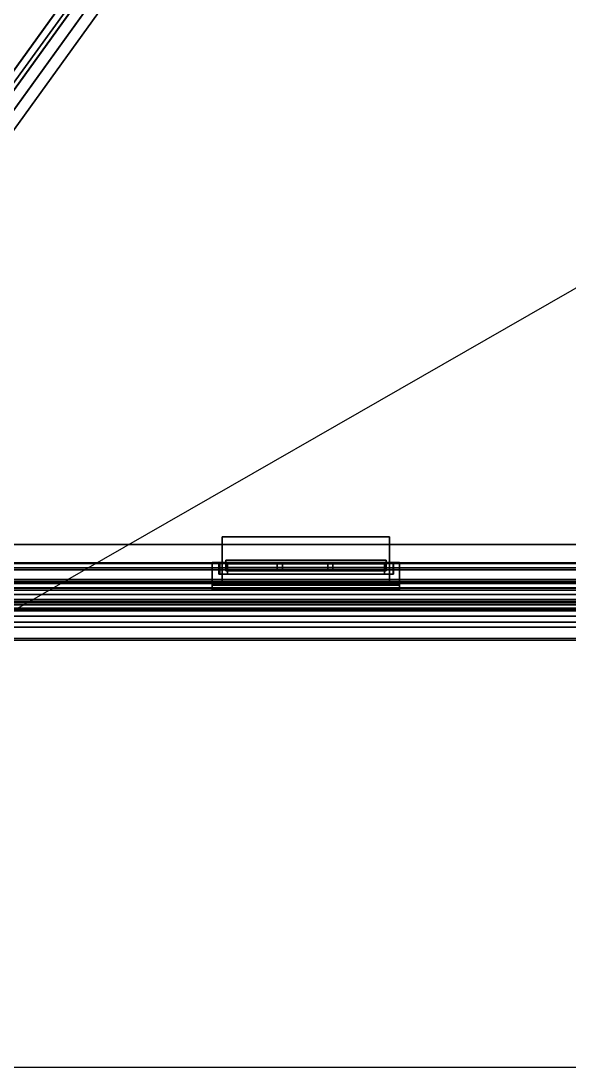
# Model space of a CAD drawing. Extents: x -152 to 154, y -106 to 95.
# Drawn here: x -105.4 to -74, y -80 to -20 of the extents above; entities that cross this region are included whole.
import ezdxf

# ---------------------------------------------------------------- set-up
doc = ezdxf.new("R2010")
doc.units = 0
for name, color, linetype in [('GLASS', 19, 'CONTINUOUS'), ('GROUND1', 253, 'CONTINUOUS'), ('ROOF1', 37, 'CONTINUOUS'), ('ROOF2', 59, 'CONTINUOUS'), ('WALL', 254, 'CONTINUOUS'), ('WALLBASE', 250, 'CONTINUOUS'), ('WALLCOV', 37, 'CONTINUOUS'), ('WALLVERT', 37, 'CONTINUOUS'), ('WINDOW', 9, 'CONTINUOUS')]:
    doc.layers.add(name, color=color, linetype=linetype)

msp = doc.modelspace()

# ---------------------------------------------------------------- linework, layer by layer
at = {"layer": 'GLASS'}
for points in [[(-84.5, -51.123505, 87), (-93.600006, -51.123505, 87), (-93.600006, -51.123505, 61), (-84.5, -51.123505, 61)], [(-84.5, -51.123505, 50), (-93.600006, -51.123505, 50), (-93.600006, -51.123505, 24), (-84.5, -51.123505, 24)], [(-84.5, -51.123505, 16.5), (-93.600006, -51.123505, 16.5), (-93.600006, -51.123505, 5.5), (-84.5, -51.123505, 5.5)]]:
    msp.add_3dface(points, dxfattribs=at)
at = {"layer": 'GROUND1', "invisible_edges": 8}
for points in [[(-151.5, 95, -0.075062), (-151.5, -80, -0.075062), (153.5, 95, -0.075062)], [(-151.5, -80, -0.075062), (-56.949997, -80, -0.075062), (153.5, 95, -0.075062)]]:
    msp.add_3dface(points, dxfattribs=at)
at = {"layer": 'ROOF1'}
for points in [[(-126.5, 70, 105.704536), (-126.5, 10, 105.704536), (-126.5, -52, 105.704536), (-81.527527, 10, 135.704529)], [(0.5, 10, 135.704529), (-81.527527, 10, 135.704529), (-126.5, -52, 105.704536), (0.5, -52, 105.704536)]]:
    msp.add_3dface(points, dxfattribs=at)
at = {"layer": 'ROOF2'}
for points in [[(132.100006, -55.5, 107.236023), (132.100006, 73.800003, 107.236023), (-130, 73.800003, 107.236023), (-130, -55.5, 107.236023)], [(-125.621452, -51.420319, 106.346451), (-81.350975, 10.035786, 135.778381), (-81.844093, 10.491188, 135.770432), (-126.12394, -50.977798, 106.33873)], [(-126.12394, -50.995041, 105.35112), (-126.12394, -50.977798, 106.33873), (-81.844093, 10.491188, 135.770432), (-81.844093, 10.473949, 134.782822)], [(-125.118965, -51.845573, 107.343979), (-80.857849, 9.59766, 136.776123), (-81.350967, 10.053066, 136.768188), (-125.621452, -51.403046, 107.336258)], [(-81.350967, 10.053066, 136.768188), (-81.350975, 10.035786, 135.778381), (-125.621452, -51.420319, 106.346451), (-125.621452, -51.403046, 107.336258)], [(-125.118965, -51.845573, 107.343979), (-125.118965, -51.862846, 106.354179), (-80.857849, 9.580379, 135.786331), (-80.857849, 9.59766, 136.776123)], [(-124.616478, -52.305367, 106.361908), (-80.364723, 9.124977, 135.794281), (-80.857849, 9.580379, 135.786331), (-125.118965, -51.862846, 106.354179)], [(-124.616478, -52.305367, 106.361908), (-124.616478, -52.322601, 105.37429), (-80.364723, 9.107738, 134.806671), (-80.364723, 9.124977, 135.794281)]]:
    msp.add_3dface(points, dxfattribs=at)
at = {"layer": 'WALL'}
for points in [[(-93.850006, -49.568542, 87.199997), (-93.850006, -52.168549, 87.199997), (-93.850006, -52.168549, 60.800003), (-93.850006, -49.568542, 60.800003)], [(-93.850006, -52.168549, 60.800003), (-84.25, -52.168549, 60.800003), (-84.25, -49.568542, 60.800003), (-93.850006, -49.568542, 60.800003)], [(-84.25, -52.168549, 87.199997), (-93.850006, -52.168549, 87.199997), (-93.850006, -49.568542, 87.199997), (-84.25, -49.568542, 87.199997)], [(-93.850006, -49.568542, 50.200001), (-93.850006, -52.168549, 50.200001), (-93.850006, -52.168549, 23.800003), (-93.850006, -49.568542, 23.800003)], [(-93.850006, -52.168549, 23.800003), (-84.25, -52.168549, 23.800003), (-84.25, -49.568542, 23.800003), (-93.850006, -49.568542, 23.800003)], [(-84.25, -52.168549, 50.200001), (-93.850006, -52.168549, 50.200001), (-93.850006, -49.568542, 50.200001), (-84.25, -49.568542, 50.200001)], [(-84.25, -52.168549, 60.800003), (-84.25, -52.168549, 87.199997), (-84.25, -49.568542, 87.199997), (-84.25, -49.568542, 60.800003)], [(-84.25, -52.168549, 23.800003), (-84.25, -52.168549, 50.200001), (-84.25, -49.568542, 50.200001), (-84.25, -49.568542, 23.800003)]]:
    msp.add_3dface(points, dxfattribs=at)
at = {"layer": 'WALL', "invisible_edges": 8}
for points in [[(-106.75, -52.168549, 60.800003), (-122.75, -52.168549, 55), (-100.25, -52.168549, 55)], [(-116.350006, -52.168549, 87.199997), (-100.25, -52.168549, 100), (-122.75, -52.168549, 100)], [(-106.75, -52.168549, 23.800003), (-122.75, -52.168549, 19.299999), (-100.25, -52.168549, 19.299999)], [(-116.350006, -52.168549, 50.200001), (-100.25, -52.168549, 55), (-122.75, -52.168549, 55)], [(-100.25, -52.168549, 100), (-116.350006, -52.168549, 87.199997), (-106.75, -52.168549, 87.199997)], [(-100.25, -52.168549, 55), (-116.350006, -52.168549, 50.200001), (-106.75, -52.168549, 50.200001)], [(-100.25, -52.168549, 100), (-106.75, -52.168549, 60.800003), (-100.25, -52.168549, 55)], [(-100.25, -52.168549, 100), (-106.75, -52.168549, 87.199997), (-106.75, -52.168549, 60.800003)], [(-100.25, -52.168549, 55), (-106.75, -52.168549, 23.800003), (-100.25, -52.168549, 19.299999)], [(-100.25, -52.168549, 55), (-106.75, -52.168549, 50.200001), (-106.75, -52.168549, 23.800003)], [(-84.25, -52.168549, 60.800003), (-100.25, -52.168549, 55), (-77.75, -52.168549, 55)], [(-93.850006, -52.168549, 60.800003), (-100.25, -52.168549, 55), (-84.25, -52.168549, 60.800003)], [(-100.25, -52.168549, 55), (-93.850006, -52.168549, 60.800003), (-100.25, -52.168549, 100)], [(-93.850006, -52.168549, 60.800003), (-93.850006, -52.168549, 87.199997), (-100.25, -52.168549, 100)], [(-93.850006, -52.168549, 87.199997), (-77.75, -52.168549, 100), (-100.25, -52.168549, 100)], [(-84.25, -52.168549, 23.800003), (-100.25, -52.168549, 19.299999), (-77.75, -52.168549, 19.299999)], [(-93.850006, -52.168549, 23.800003), (-100.25, -52.168549, 19.299999), (-84.25, -52.168549, 23.800003)], [(-100.25, -52.168549, 19.299999), (-93.850006, -52.168549, 23.800003), (-100.25, -52.168549, 55)], [(-93.850006, -52.168549, 23.800003), (-93.850006, -52.168549, 50.200001), (-100.25, -52.168549, 55)], [(-93.850006, -52.168549, 50.200001), (-77.75, -52.168549, 55), (-100.25, -52.168549, 55)], [(-77.75, -52.168549, 100), (-93.850006, -52.168549, 87.199997), (-84.25, -52.168549, 87.199997)], [(-77.75, -52.168549, 55), (-93.850006, -52.168549, 50.200001), (-84.25, -52.168549, 50.200001)], [(-77.75, -52.168549, 100), (-84.25, -52.168549, 60.800003), (-77.75, -52.168549, 55)], [(-77.75, -52.168549, 100), (-84.25, -52.168549, 87.199997), (-84.25, -52.168549, 60.800003)], [(-77.75, -52.168549, 55), (-84.25, -52.168549, 23.800003), (-77.75, -52.168549, 19.299999)], [(-77.75, -52.168549, 55), (-84.25, -52.168549, 50.200001), (-84.25, -52.168549, 23.800003)], [(-61.75, -52.168549, 60.800003), (-77.75, -52.168549, 55), (-55.25, -52.168549, 55)], [(-71.350006, -52.168549, 60.800003), (-77.75, -52.168549, 55), (-61.75, -52.168549, 60.800003)], [(-77.75, -52.168549, 55), (-71.350006, -52.168549, 60.800003), (-77.75, -52.168549, 100)], [(-71.350006, -52.168549, 60.800003), (-71.350006, -52.168549, 87.199997), (-77.75, -52.168549, 100)], [(-71.350006, -52.168549, 87.199997), (-55.25, -52.168549, 100), (-77.75, -52.168549, 100)], [(-61.75, -52.168549, 23.800003), (-77.75, -52.168549, 19.299999), (-55.25, -52.168549, 19.299999)], [(-71.350006, -52.168549, 23.800003), (-77.75, -52.168549, 19.299999), (-61.75, -52.168549, 23.800003)], [(-77.75, -52.168549, 19.299999), (-71.350006, -52.168549, 23.800003), (-77.75, -52.168549, 55)], [(-71.350006, -52.168549, 23.800003), (-71.350006, -52.168549, 50.200001), (-77.75, -52.168549, 55)], [(-71.350006, -52.168549, 50.200001), (-55.25, -52.168549, 55), (-77.75, -52.168549, 55)]]:
    msp.add_3dface(points, dxfattribs=at)
at = {"layer": 'WALLBASE'}
for points in [[(-93.850006, -49.568542, 16.700001), (-93.850006, -52.168549, 16.700001), (-93.850006, -52.168549, 5.300003), (-93.850006, -49.568542, 5.300003)], [(-93.850006, -52.168549, 5.300003), (-84.25, -52.168549, 5.300003), (-84.25, -49.568542, 5.300003), (-93.850006, -49.568542, 5.300003)], [(-84.25, -52.168549, 16.700001), (-93.850006, -52.168549, 16.700001), (-93.850006, -49.568542, 16.700001), (-84.25, -49.568542, 16.700001)], [(-84.25, -52.168549, 5.300003), (-84.25, -52.168549, 16.700001), (-84.25, -49.568542, 16.700001), (-84.25, -49.568542, 5.300003)]]:
    msp.add_3dface(points, dxfattribs=at)
at = {"layer": 'WALLBASE', "invisible_edges": 8}
for points in [[(-106.75, -52.168549, 5.300003), (-122.75, -52.168549, -0.5), (-100.25, -52.168549, -0.5)], [(-116.350006, -52.168549, 16.700001), (-100.25, -52.168549, 19.299999), (-122.75, -52.168549, 19.299999)], [(-100.25, -52.168549, 19.299999), (-116.350006, -52.168549, 16.700001), (-106.75, -52.168549, 16.700001)], [(-100.25, -52.168549, 19.299999), (-106.75, -52.168549, 5.300003), (-100.25, -52.168549, -0.5)], [(-100.25, -52.168549, 19.299999), (-106.75, -52.168549, 16.700001), (-106.75, -52.168549, 5.300003)], [(-84.25, -52.168549, 5.300003), (-100.25, -52.168549, -0.5), (-77.75, -52.168549, -0.5)], [(-93.850006, -52.168549, 5.300003), (-100.25, -52.168549, -0.5), (-84.25, -52.168549, 5.300003)], [(-100.25, -52.168549, -0.5), (-93.850006, -52.168549, 5.300003), (-100.25, -52.168549, 19.299999)], [(-93.850006, -52.168549, 5.300003), (-93.850006, -52.168549, 16.700001), (-100.25, -52.168549, 19.299999)], [(-93.850006, -52.168549, 16.700001), (-77.75, -52.168549, 19.299999), (-100.25, -52.168549, 19.299999)], [(-77.75, -52.168549, 19.299999), (-93.850006, -52.168549, 16.700001), (-84.25, -52.168549, 16.700001)], [(-77.75, -52.168549, 19.299999), (-84.25, -52.168549, 5.300003), (-77.75, -52.168549, -0.5)], [(-77.75, -52.168549, 19.299999), (-84.25, -52.168549, 16.700001), (-84.25, -52.168549, 5.300003)], [(-61.75, -52.168549, 5.300003), (-77.75, -52.168549, -0.5), (-55.25, -52.168549, -0.5)], [(-71.350006, -52.168549, 5.300003), (-77.75, -52.168549, -0.5), (-61.75, -52.168549, 5.300003)], [(-77.75, -52.168549, -0.5), (-71.350006, -52.168549, 5.300003), (-77.75, -52.168549, 19.299999)], [(-71.350006, -52.168549, 5.300003), (-71.350006, -52.168549, 16.700001), (-77.75, -52.168549, 19.299999)], [(-71.350006, -52.168549, 16.700001), (-55.25, -52.168549, 19.299999), (-77.75, -52.168549, 19.299999)]]:
    msp.add_3dface(points, dxfattribs=at)
at = {"layer": 'WALLCOV'}
for points in [[(128.44664, -51.346649, 105.219116), (130.874268, -53.774277, 105.273132), (-128.474274, -53.774277, 105.273132), (-126.046646, -51.346649, 105.219116)], [(129.729019, -52.629028, 102.834152), (128.560883, -51.460892, 102.896202), (-126.160889, -51.460892, 102.896202), (-127.329025, -52.629028, 102.834152)], [(128.560883, -51.460892, 102.896202), (128.18959, -51.0896, 103.112289), (-125.789597, -51.0896, 103.112289), (-126.160889, -51.460892, 102.896202)], [(128.161041, -51.061035, 104.949005), (128.44664, -51.346649, 105.219116), (-126.046646, -51.346649, 105.219116), (-125.761047, -51.061035, 104.949005)], [(128.18959, -51.0896, 103.112289), (128.161041, -51.061035, 104.949005), (-125.761047, -51.061035, 104.949005), (-125.789597, -51.0896, 103.112289)], [(129.199997, -52.100006, 100.1269), (129.971191, -52.871185, 100.035751), (-127.571198, -52.871185, 100.035751), (-126.800003, -52.100006, 100.1269)], [(129.271591, -52.171585, 102.591988), (129.729019, -52.629028, 102.834152), (-127.329025, -52.629028, 102.834152), (-126.871597, -52.171585, 102.591988)], [(129.35231, -52.252319, 101.085152), (129.271591, -52.171585, 102.591988), (-126.871597, -52.171585, 102.591988), (-126.952316, -52.252319, 101.085152)], [(130.267166, -53.167175, 101.085152), (129.621384, -52.521393, 101.246597), (-127.22139, -52.521393, 101.246597), (-127.867172, -53.167175, 101.085152)], [(129.621384, -52.521393, 101.246597), (129.35231, -52.252319, 101.085152), (-126.952316, -52.252319, 101.085152), (-127.22139, -52.521393, 101.246597)], [(130.267166, -53.167175, 99.524506), (130.912964, -53.812958, 99.524506), (-128.51297, -53.812958, 99.524506), (-127.867172, -53.167175, 99.524506)], [(130.859146, -53.75914, 101.246597), (130.455521, -53.35553, 101.273506), (-128.055527, -53.35553, 101.273506), (-128.459152, -53.75914, 101.246597)], [(130.751511, -53.65152, 100.600815), (130.374802, -53.274811, 100.627716), (-127.974808, -53.274811, 100.627716), (-128.351517, -53.65152, 100.600815)], [(130.374802, -53.274811, 100.627716), (130.563156, -53.463165, 100.789169), (-128.163162, -53.463165, 100.789169), (-127.974808, -53.274811, 100.627716)], [(130.455521, -53.35553, 101.273506), (130.267166, -53.167175, 101.085152), (-127.867172, -53.167175, 101.085152), (-128.055527, -53.35553, 101.273506)], [(129.971191, -52.871185, 100.035751), (130.267166, -53.167175, 99.524506), (-127.867172, -53.167175, 99.524506), (-127.571198, -52.871185, 100.035751)], [(130.874268, -53.774277, 105.273132), (131.216995, -54.117004, 105.543243), (-128.817001, -54.117004, 105.543243), (-128.474274, -53.774277, 105.273132)], [(130.912964, -53.812958, 99.766678), (130.751511, -53.65152, 100.008842), (-128.351517, -53.65152, 100.008842), (-128.51297, -53.812958, 99.766678)], [(130.912964, -53.812958, 99.524506), (130.912964, -53.812958, 99.766678), (-128.51297, -53.812958, 99.766678), (-128.51297, -53.812958, 99.524506)], [(130.563156, -53.463165, 100.789169), (130.859146, -53.75914, 101.246597), (-128.459152, -53.75914, 101.246597), (-128.163162, -53.463165, 100.789169)], [(130.751511, -53.65152, 100.008842), (130.751511, -53.65152, 100.600815), (-128.351517, -53.65152, 100.600815), (-128.351517, -53.65152, 100.008842)], [(131.559723, -54.459732, 106.434586), (131.845322, -54.745331, 106.677689), (-129.445328, -54.745331, 106.677689), (-129.159729, -54.459732, 106.434586)], [(131.216995, -54.117004, 106.029434), (131.559723, -54.459732, 106.056442), (-129.159729, -54.459732, 106.056442), (-128.817001, -54.117004, 106.029434)], [(131.559723, -54.459732, 106.056442), (131.559723, -54.459732, 106.434586), (-129.159729, -54.459732, 106.434586), (-129.159729, -54.459732, 106.056442)], [(131.216995, -54.117004, 105.543243), (131.216995, -54.117004, 106.029434), (-128.817001, -54.117004, 106.029434), (-128.817001, -54.117004, 105.543243)], [(131.845322, -54.745331, 106.677689), (132.502213, -55.402222, 106.785728), (-130.102219, -55.402222, 106.785728), (-129.445328, -54.745331, 106.677689)], [(132.502213, -55.402222, 106.785728), (132.507172, -55.407181, 107.244904), (-130.107178, -55.407181, 107.244904), (-130.102219, -55.402222, 106.785728)]]:
    msp.add_3dface(points, dxfattribs=at)
at = {"layer": 'WALLVERT'}
for points in [[(-120.5, -50, 19), (-120.5, -50, 22), (124.5, -50, 22), (124.5, -50, 19)], [(-120.5, -50, 22), (-120.5, -52.5, 22), (124.5, -52.5, 22), (124.5, -50, 22)], [(124.5, -52.5, 19), (-120.5, -52.5, 19), (-120.5, -50, 19), (124.5, -50, 19)], [(124.5, -52.5, 22), (-120.5, -52.5, 22), (-120.5, -52.5, 19), (124.5, -52.5, 19)]]:
    msp.add_3dface(points, dxfattribs=at)
at = {"layer": 'WINDOW'}
for points in [[(-84.449997, -50.899994, 71.849998), (-93.649994, -50.899994, 71.849998), (-93.649994, -50.899994, 72.150002), (-84.449997, -50.899994, 72.150002)], [(-93.649994, -50.899994, 72.150002), (-93.649994, -51.323502, 72.150002), (-84.449997, -51.323502, 72.150002), (-84.449997, -50.899994, 72.150002)], [(-93.649994, -50.899994, 71.849998), (-93.649994, -51.323502, 71.849998), (-93.649994, -51.323502, 72.150002), (-93.649994, -50.899994, 72.150002)], [(-84.449997, -51.323502, 71.849998), (-93.649994, -51.323502, 71.849998), (-93.649994, -50.899994, 71.849998), (-84.449997, -50.899994, 71.849998)], [(-84.449997, -50.899994, 34.849998), (-93.649994, -50.899994, 34.849998), (-93.649994, -50.899994, 35.150002), (-84.449997, -50.899994, 35.150002)], [(-93.649994, -50.899994, 35.150002), (-93.649994, -51.323502, 35.150002), (-84.449997, -51.323502, 35.150002), (-84.449997, -50.899994, 35.150002)], [(-93.649994, -50.899994, 34.849998), (-93.649994, -51.323502, 34.849998), (-93.649994, -51.323502, 35.150002), (-93.649994, -50.899994, 35.150002)], [(-84.449997, -51.323502, 34.849998), (-93.649994, -51.323502, 34.849998), (-93.649994, -50.899994, 34.849998), (-84.449997, -50.899994, 34.849998)], [(-84.449997, -51.323502, 72.150002), (-84.449997, -51.323502, 71.849998), (-84.449997, -50.899994, 71.849998), (-84.449997, -50.899994, 72.150002)], [(-84.449997, -51.323502, 35.150002), (-84.449997, -51.323502, 34.849998), (-84.449997, -50.899994, 34.849998), (-84.449997, -50.899994, 35.150002)], [(-83.674255, -51.045197, 60.849998), (-94.425751, -51.045197, 60.849998), (-94.425751, -51.045197, 61.150002), (-83.674255, -51.045197, 61.150002)], [(-83.674255, -52.57782, 60.849998), (-94.425751, -52.57782, 60.849998), (-94.425751, -51.045197, 60.849998), (-83.674255, -51.045197, 60.849998)], [(-94.425751, -51.045197, 61.150002), (-94.425751, -52.336792, 61.150002), (-83.674255, -52.336792, 61.150002), (-83.674255, -51.045197, 61.150002)], [(-94.425751, -51.045197, 60.550003), (-94.425751, -51.045197, 60.849998), (-83.674255, -51.045197, 60.849998), (-83.674255, -51.045197, 60.550003)], [(-94.425751, -51.045197, 60.849998), (-94.425751, -52.57782, 60.849998), (-83.674255, -52.57782, 60.849998), (-83.674255, -51.045197, 60.849998)], [(-83.674255, -52.336792, 60.550003), (-94.425751, -52.336792, 60.550003), (-94.425751, -51.045197, 60.550003), (-83.674255, -51.045197, 60.550003)], [(-83.674255, -51.045197, 23.849998), (-94.425751, -51.045197, 23.849998), (-94.425751, -51.045197, 24.150002), (-83.674255, -51.045197, 24.150002)], [(-83.674255, -52.57782, 23.849998), (-94.425751, -52.57782, 23.849998), (-94.425751, -51.045197, 23.849998), (-83.674255, -51.045197, 23.849998)], [(-94.425751, -51.045197, 24.150002), (-94.425751, -52.336792, 24.150002), (-83.674255, -52.336792, 24.150002), (-83.674255, -51.045197, 24.150002)], [(-94.425751, -51.045197, 23.550003), (-94.425751, -51.045197, 23.849998), (-83.674255, -51.045197, 23.849998), (-83.674255, -51.045197, 23.550003)], [(-94.425751, -51.045197, 23.849998), (-94.425751, -52.57782, 23.849998), (-83.674255, -52.57782, 23.849998), (-83.674255, -51.045197, 23.849998)], [(-83.674255, -52.336792, 23.550003), (-94.425751, -52.336792, 23.550003), (-94.425751, -51.045197, 23.550003), (-83.674255, -51.045197, 23.550003)], [(-83.674255, -51.045197, 5.349998), (-94.425751, -51.045197, 5.349998), (-94.425751, -51.045197, 5.650002), (-83.674255, -51.045197, 5.650002)], [(-83.674255, -52.57782, 5.349998), (-94.425751, -52.57782, 5.349998), (-94.425751, -51.045197, 5.349998), (-83.674255, -51.045197, 5.349998)], [(-94.425751, -51.045197, 5.650002), (-94.425751, -52.336792, 5.650002), (-83.674255, -52.336792, 5.650002), (-83.674255, -51.045197, 5.650002)], [(-94.425751, -51.045197, 5.050003), (-94.425751, -51.045197, 5.349998), (-83.674255, -51.045197, 5.349998), (-83.674255, -51.045197, 5.050003)], [(-94.425751, -51.045197, 5.349998), (-94.425751, -52.57782, 5.349998), (-83.674255, -52.57782, 5.349998), (-83.674255, -51.045197, 5.349998)], [(-83.674255, -52.336792, 5.050003), (-94.425751, -52.336792, 5.050003), (-94.425751, -51.045197, 5.050003), (-83.674255, -51.045197, 5.050003)], [(-93.550003, -51.699997, 60.626999), (-94.050003, -51.699997, 60.626999), (-94.050003, -51.100006, 60.626999), (-93.550003, -51.100006, 60.626999)], [(-94.050003, -51.100006, 87.488998), (-94.050003, -51.699997, 87.488998), (-93.550003, -51.699997, 87.488998), (-93.550003, -51.100006, 87.488998)], [(-94.050003, -51.100006, 60.626999), (-94.050003, -51.100006, 87.488998), (-93.550003, -51.100006, 87.488998), (-93.550003, -51.100006, 60.626999)], [(-94.050003, -51.699997, 60.626999), (-94.050003, -51.699997, 87.488998), (-94.050003, -51.100006, 87.488998), (-94.050003, -51.100006, 60.626999)], [(-93.550003, -51.699997, 23.626999), (-94.050003, -51.699997, 23.626999), (-94.050003, -51.100006, 23.626999), (-93.550003, -51.100006, 23.626999)], [(-94.050003, -51.100006, 50.488998), (-94.050003, -51.699997, 50.488998), (-93.550003, -51.699997, 50.488998), (-93.550003, -51.100006, 50.488998)], [(-94.050003, -51.100006, 23.626999), (-94.050003, -51.100006, 50.488998), (-93.550003, -51.100006, 50.488998), (-93.550003, -51.100006, 23.626999)], [(-94.050003, -51.699997, 23.626999), (-94.050003, -51.699997, 50.488998), (-94.050003, -51.100006, 50.488998), (-94.050003, -51.100006, 23.626999)], [(-93.550003, -51.699997, 5.126999), (-94.050003, -51.699997, 5.126999), (-94.050003, -51.100006, 5.126999), (-93.550003, -51.100006, 5.126999)], [(-94.050003, -51.100006, 16.988998), (-94.050003, -51.699997, 16.988998), (-93.550003, -51.699997, 16.988998), (-93.550003, -51.100006, 16.988998)], [(-94.050003, -51.100006, 5.126999), (-94.050003, -51.100006, 16.988998), (-93.550003, -51.100006, 16.988998), (-93.550003, -51.100006, 5.126999)], [(-94.050003, -51.699997, 5.126999), (-94.050003, -51.699997, 16.988998), (-94.050003, -51.100006, 16.988998), (-94.050003, -51.100006, 5.126999)], [(-93.988998, -51.100006, 87.5), (-93.988998, -51.699997, 87.5), (-84.026993, -51.699997, 87.5), (-84.026993, -51.100006, 87.5)], [(-93.988998, -51.100006, 87), (-93.988998, -51.699997, 87), (-93.988998, -51.699997, 87.5), (-93.988998, -51.100006, 87.5)], [(-84.026993, -51.100006, 87), (-93.988998, -51.100006, 87), (-93.988998, -51.100006, 87.5), (-84.026993, -51.100006, 87.5)], [(-84.026993, -51.699997, 87), (-93.988998, -51.699997, 87), (-93.988998, -51.100006, 87), (-84.026993, -51.100006, 87)], [(-93.988998, -51.100006, 50.5), (-93.988998, -51.699997, 50.5), (-84.026993, -51.699997, 50.5), (-84.026993, -51.100006, 50.5)], [(-93.988998, -51.100006, 50), (-93.988998, -51.699997, 50), (-93.988998, -51.699997, 50.5), (-93.988998, -51.100006, 50.5)], [(-84.026993, -51.100006, 50), (-93.988998, -51.100006, 50), (-93.988998, -51.100006, 50.5), (-84.026993, -51.100006, 50.5)], [(-84.026993, -51.699997, 50), (-93.988998, -51.699997, 50), (-93.988998, -51.100006, 50), (-84.026993, -51.100006, 50)], [(-93.988998, -51.100006, 17), (-93.988998, -51.699997, 17), (-84.026993, -51.699997, 17), (-84.026993, -51.100006, 17)], [(-93.988998, -51.100006, 16.5), (-93.988998, -51.699997, 16.5), (-93.988998, -51.699997, 17), (-93.988998, -51.100006, 17)], [(-84.026993, -51.100006, 16.5), (-93.988998, -51.100006, 16.5), (-93.988998, -51.100006, 17), (-84.026993, -51.100006, 17)], [(-84.026993, -51.699997, 16.5), (-93.988998, -51.699997, 16.5), (-93.988998, -51.100006, 16.5), (-84.026993, -51.100006, 16.5)], [(-84.449997, -51.100006, 64.449997), (-93.649994, -51.100006, 64.449997), (-93.649994, -51.100006, 64.75), (-84.449997, -51.100006, 64.75)], [(-93.649994, -51.100006, 64.75), (-93.649994, -51.523499, 64.75), (-84.449997, -51.523499, 64.75), (-84.449997, -51.100006, 64.75)], [(-93.649994, -51.100006, 64.449997), (-93.649994, -51.523499, 64.449997), (-93.649994, -51.523499, 64.75), (-93.649994, -51.100006, 64.75)], [(-84.449997, -51.523499, 64.449997), (-93.649994, -51.523499, 64.449997), (-93.649994, -51.100006, 64.449997), (-84.449997, -51.100006, 64.449997)], [(-84.449997, -51.100006, 68.25), (-93.649994, -51.100006, 68.25), (-93.649994, -51.100006, 68.550003), (-84.449997, -51.100006, 68.550003)], [(-93.649994, -51.100006, 68.550003), (-93.649994, -51.523499, 68.550003), (-84.449997, -51.523499, 68.550003), (-84.449997, -51.100006, 68.550003)], [(-93.649994, -51.100006, 68.25), (-93.649994, -51.523499, 68.25), (-93.649994, -51.523499, 68.550003), (-93.649994, -51.100006, 68.550003)], [(-84.449997, -51.523499, 68.25), (-93.649994, -51.523499, 68.25), (-93.649994, -51.100006, 68.25), (-84.449997, -51.100006, 68.25)], [(-84.449997, -51.100006, 71.998505), (-93.649994, -51.100006, 71.998505), (-93.649994, -51.100006, 72.601501), (-84.449997, -51.100006, 72.601501)], [(-93.649994, -51.100006, 72.601501), (-93.649994, -51.523499, 72.601501), (-84.449997, -51.523499, 72.601501), (-84.449997, -51.100006, 72.601501)], [(-93.649994, -51.100006, 71.998505), (-93.649994, -51.523499, 71.998505), (-93.649994, -51.523499, 72.601501), (-93.649994, -51.100006, 72.601501)], [(-84.449997, -51.523499, 71.998505), (-93.649994, -51.523499, 71.998505), (-93.649994, -51.100006, 71.998505), (-84.449997, -51.100006, 71.998505)], [(-84.449997, -51.100006, 75.849998), (-93.649994, -51.100006, 75.849998), (-93.649994, -51.100006, 76.150002), (-84.449997, -51.100006, 76.150002)], [(-93.649994, -51.100006, 76.150002), (-93.649994, -51.523499, 76.150002), (-84.449997, -51.523499, 76.150002), (-84.449997, -51.100006, 76.150002)], [(-93.649994, -51.100006, 75.849998), (-93.649994, -51.523499, 75.849998), (-93.649994, -51.523499, 76.150002), (-93.649994, -51.100006, 76.150002)], [(-84.449997, -51.523499, 75.849998), (-93.649994, -51.523499, 75.849998), (-93.649994, -51.100006, 75.849998), (-84.449997, -51.100006, 75.849998)], [(-84.449997, -51.100006, 79.449997), (-93.649994, -51.100006, 79.449997), (-93.649994, -51.100006, 79.75), (-84.449997, -51.100006, 79.75)], [(-93.649994, -51.100006, 79.75), (-93.649994, -51.523499, 79.75), (-84.449997, -51.523499, 79.75), (-84.449997, -51.100006, 79.75)], [(-93.649994, -51.100006, 79.449997), (-93.649994, -51.523499, 79.449997), (-93.649994, -51.523499, 79.75), (-93.649994, -51.100006, 79.75)], [(-84.449997, -51.523499, 79.449997), (-93.649994, -51.523499, 79.449997), (-93.649994, -51.100006, 79.449997), (-84.449997, -51.100006, 79.449997)], [(-84.449997, -51.100006, 83.25), (-93.649994, -51.100006, 83.25), (-93.649994, -51.100006, 83.550003), (-84.449997, -51.100006, 83.550003)], [(-93.649994, -51.100006, 83.550003), (-93.649994, -51.523499, 83.550003), (-84.449997, -51.523499, 83.550003), (-84.449997, -51.100006, 83.550003)], [(-93.649994, -51.100006, 83.25), (-93.649994, -51.523499, 83.25), (-93.649994, -51.523499, 83.550003), (-93.649994, -51.100006, 83.550003)], [(-84.449997, -51.523499, 83.25), (-93.649994, -51.523499, 83.25), (-93.649994, -51.100006, 83.25), (-84.449997, -51.100006, 83.25)], [(-84.449997, -51.100006, 27.450001), (-93.649994, -51.100006, 27.450001), (-93.649994, -51.100006, 27.75), (-84.449997, -51.100006, 27.75)], [(-93.649994, -51.100006, 27.75), (-93.649994, -51.523499, 27.75), (-84.449997, -51.523499, 27.75), (-84.449997, -51.100006, 27.75)], [(-93.649994, -51.100006, 27.450001), (-93.649994, -51.523499, 27.450001), (-93.649994, -51.523499, 27.75), (-93.649994, -51.100006, 27.75)], [(-84.449997, -51.523499, 27.450001), (-93.649994, -51.523499, 27.450001), (-93.649994, -51.100006, 27.450001), (-84.449997, -51.100006, 27.450001)], [(-84.449997, -51.100006, 31.25), (-93.649994, -51.100006, 31.25), (-93.649994, -51.100006, 31.549999), (-84.449997, -51.100006, 31.549999)], [(-93.649994, -51.100006, 31.549999), (-93.649994, -51.523499, 31.549999), (-84.449997, -51.523499, 31.549999), (-84.449997, -51.100006, 31.549999)], [(-93.649994, -51.100006, 31.25), (-93.649994, -51.523499, 31.25), (-93.649994, -51.523499, 31.549999), (-93.649994, -51.100006, 31.549999)], [(-84.449997, -51.523499, 31.25), (-93.649994, -51.523499, 31.25), (-93.649994, -51.100006, 31.25), (-84.449997, -51.100006, 31.25)], [(-84.449997, -51.100006, 34.998501), (-93.649994, -51.100006, 34.998501), (-93.649994, -51.100006, 35.601501), (-84.449997, -51.100006, 35.601501)], [(-93.649994, -51.100006, 35.601501), (-93.649994, -51.523499, 35.601501), (-84.449997, -51.523499, 35.601501), (-84.449997, -51.100006, 35.601501)], [(-93.649994, -51.100006, 34.998501), (-93.649994, -51.523499, 34.998501), (-93.649994, -51.523499, 35.601501), (-93.649994, -51.100006, 35.601501)], [(-84.449997, -51.523499, 34.998501), (-93.649994, -51.523499, 34.998501), (-93.649994, -51.100006, 34.998501), (-84.449997, -51.100006, 34.998501)], [(-84.449997, -51.100006, 38.849998), (-93.649994, -51.100006, 38.849998), (-93.649994, -51.100006, 39.150002), (-84.449997, -51.100006, 39.150002)], [(-93.649994, -51.100006, 39.150002), (-93.649994, -51.523499, 39.150002), (-84.449997, -51.523499, 39.150002), (-84.449997, -51.100006, 39.150002)], [(-93.649994, -51.100006, 38.849998), (-93.649994, -51.523499, 38.849998), (-93.649994, -51.523499, 39.150002), (-93.649994, -51.100006, 39.150002)], [(-84.449997, -51.523499, 38.849998), (-93.649994, -51.523499, 38.849998), (-93.649994, -51.100006, 38.849998), (-84.449997, -51.100006, 38.849998)], [(-84.449997, -51.100006, 42.450001), (-93.649994, -51.100006, 42.450001), (-93.649994, -51.100006, 42.75), (-84.449997, -51.100006, 42.75)], [(-93.649994, -51.100006, 42.75), (-93.649994, -51.523499, 42.75), (-84.449997, -51.523499, 42.75), (-84.449997, -51.100006, 42.75)], [(-93.649994, -51.100006, 42.450001), (-93.649994, -51.523499, 42.450001), (-93.649994, -51.523499, 42.75), (-93.649994, -51.100006, 42.75)], [(-84.449997, -51.523499, 42.450001), (-93.649994, -51.523499, 42.450001), (-93.649994, -51.100006, 42.450001), (-84.449997, -51.100006, 42.450001)], [(-84.449997, -51.100006, 46.25), (-93.649994, -51.100006, 46.25), (-93.649994, -51.100006, 46.549999), (-84.449997, -51.100006, 46.549999)], [(-93.649994, -51.100006, 46.549999), (-93.649994, -51.523499, 46.549999), (-84.449997, -51.523499, 46.549999), (-84.449997, -51.100006, 46.549999)], [(-93.649994, -51.100006, 46.25), (-93.649994, -51.523499, 46.25), (-93.649994, -51.523499, 46.549999), (-93.649994, -51.100006, 46.549999)], [(-84.449997, -51.523499, 46.25), (-93.649994, -51.523499, 46.25), (-93.649994, -51.100006, 46.25), (-84.449997, -51.100006, 46.25)], [(-84.449997, -51.100006, 8.950001), (-93.649994, -51.100006, 8.950001), (-93.649994, -51.100006, 9.25), (-84.449997, -51.100006, 9.25)], [(-93.649994, -51.100006, 9.25), (-93.649994, -51.523499, 9.25), (-84.449997, -51.523499, 9.25), (-84.449997, -51.100006, 9.25)], [(-93.649994, -51.100006, 8.950001), (-93.649994, -51.523499, 8.950001), (-93.649994, -51.523499, 9.25), (-93.649994, -51.100006, 9.25)], [(-84.449997, -51.523499, 8.950001), (-93.649994, -51.523499, 8.950001), (-93.649994, -51.100006, 8.950001), (-84.449997, -51.100006, 8.950001)], [(-84.449997, -51.100006, 12.75), (-93.649994, -51.100006, 12.75), (-93.649994, -51.100006, 13.049999), (-84.449997, -51.100006, 13.049999)], [(-93.649994, -51.100006, 13.049999), (-93.649994, -51.523499, 13.049999), (-84.449997, -51.523499, 13.049999), (-84.449997, -51.100006, 13.049999)], [(-93.649994, -51.100006, 12.75), (-93.649994, -51.523499, 12.75), (-93.649994, -51.523499, 13.049999), (-93.649994, -51.100006, 13.049999)], [(-84.449997, -51.523499, 12.75), (-93.649994, -51.523499, 12.75), (-93.649994, -51.100006, 12.75), (-84.449997, -51.100006, 12.75)], [(-93.649994, -51.323502, 72.150002), (-93.649994, -51.323502, 71.849998), (-84.449997, -51.323502, 71.849998), (-84.449997, -51.323502, 72.150002)], [(-93.649994, -51.323502, 35.150002), (-93.649994, -51.323502, 34.849998), (-84.449997, -51.323502, 34.849998), (-84.449997, -51.323502, 35.150002)], [(-93.649994, -51.523499, 64.75), (-93.649994, -51.523499, 64.449997), (-84.449997, -51.523499, 64.449997), (-84.449997, -51.523499, 64.75)], [(-93.649994, -51.523499, 68.550003), (-93.649994, -51.523499, 68.25), (-84.449997, -51.523499, 68.25), (-84.449997, -51.523499, 68.550003)], [(-93.649994, -51.523499, 72.601501), (-93.649994, -51.523499, 71.998505), (-84.449997, -51.523499, 71.998505), (-84.449997, -51.523499, 72.601501)], [(-93.649994, -51.523499, 76.150002), (-93.649994, -51.523499, 75.849998), (-84.449997, -51.523499, 75.849998), (-84.449997, -51.523499, 76.150002)], [(-93.649994, -51.523499, 79.75), (-93.649994, -51.523499, 79.449997), (-84.449997, -51.523499, 79.449997), (-84.449997, -51.523499, 79.75)], [(-93.649994, -51.523499, 83.550003), (-93.649994, -51.523499, 83.25), (-84.449997, -51.523499, 83.25), (-84.449997, -51.523499, 83.550003)], [(-93.649994, -51.523499, 27.75), (-93.649994, -51.523499, 27.450001), (-84.449997, -51.523499, 27.450001), (-84.449997, -51.523499, 27.75)], [(-93.649994, -51.523499, 31.549999), (-93.649994, -51.523499, 31.25), (-84.449997, -51.523499, 31.25), (-84.449997, -51.523499, 31.549999)], [(-93.649994, -51.523499, 35.601501), (-93.649994, -51.523499, 34.998501), (-84.449997, -51.523499, 34.998501), (-84.449997, -51.523499, 35.601501)], [(-93.649994, -51.523499, 39.150002), (-93.649994, -51.523499, 38.849998), (-84.449997, -51.523499, 38.849998), (-84.449997, -51.523499, 39.150002)], [(-93.649994, -51.523499, 42.75), (-93.649994, -51.523499, 42.450001), (-84.449997, -51.523499, 42.450001), (-84.449997, -51.523499, 42.75)], [(-93.649994, -51.523499, 46.549999), (-93.649994, -51.523499, 46.25), (-84.449997, -51.523499, 46.25), (-84.449997, -51.523499, 46.549999)], [(-93.649994, -51.523499, 9.25), (-93.649994, -51.523499, 8.950001), (-84.449997, -51.523499, 8.950001), (-84.449997, -51.523499, 9.25)], [(-93.649994, -51.523499, 13.049999), (-93.649994, -51.523499, 12.75), (-84.449997, -51.523499, 12.75), (-84.449997, -51.523499, 13.049999)], [(-93.550003, -51.100006, 87.488998), (-93.550003, -51.699997, 87.488998), (-93.550003, -51.699997, 60.626999), (-93.550003, -51.100006, 60.626999)], [(-93.550003, -51.100006, 50.488998), (-93.550003, -51.699997, 50.488998), (-93.550003, -51.699997, 23.626999), (-93.550003, -51.100006, 23.626999)], [(-93.550003, -51.100006, 16.988998), (-93.550003, -51.699997, 16.988998), (-93.550003, -51.699997, 5.126999), (-93.550003, -51.100006, 5.126999)], [(-90.399994, -51.100006, 87.399994), (-90.399994, -51.100006, 61.099998), (-90.699997, -51.100006, 61.099998), (-90.699997, -51.100006, 87.399994)], [(-90.699997, -51.100006, 61.099998), (-90.699997, -51.523499, 61.099998), (-90.699997, -51.523499, 87.399994), (-90.699997, -51.100006, 87.399994)], [(-90.399994, -51.100006, 61.099998), (-90.399994, -51.523499, 61.099998), (-90.699997, -51.523499, 61.099998), (-90.699997, -51.100006, 61.099998)], [(-90.699997, -51.523499, 87.399994), (-90.399994, -51.523499, 87.399994), (-90.399994, -51.100006, 87.399994), (-90.699997, -51.100006, 87.399994)], [(-90.399994, -51.100006, 50.399998), (-90.399994, -51.100006, 24.099998), (-90.699997, -51.100006, 24.099998), (-90.699997, -51.100006, 50.399998)], [(-90.699997, -51.100006, 24.099998), (-90.699997, -51.523499, 24.099998), (-90.699997, -51.523499, 50.399998), (-90.699997, -51.100006, 50.399998)], [(-90.399994, -51.100006, 24.099998), (-90.399994, -51.523499, 24.099998), (-90.699997, -51.523499, 24.099998), (-90.699997, -51.100006, 24.099998)], [(-90.699997, -51.523499, 50.399998), (-90.399994, -51.523499, 50.399998), (-90.399994, -51.100006, 50.399998), (-90.699997, -51.100006, 50.399998)], [(-90.399994, -51.100006, 16.899998), (-90.399994, -51.100006, 5.599998), (-90.699997, -51.100006, 5.599998), (-90.699997, -51.100006, 16.899998)], [(-90.699997, -51.100006, 5.599998), (-90.699997, -51.523499, 5.599998), (-90.699997, -51.523499, 16.899998), (-90.699997, -51.100006, 16.899998)], [(-90.399994, -51.100006, 5.599998), (-90.399994, -51.523499, 5.599998), (-90.699997, -51.523499, 5.599998), (-90.699997, -51.100006, 5.599998)], [(-90.699997, -51.523499, 16.899998), (-90.399994, -51.523499, 16.899998), (-90.399994, -51.100006, 16.899998), (-90.699997, -51.100006, 16.899998)], [(-90.699997, -51.523499, 61.099998), (-90.399994, -51.523499, 61.099998), (-90.399994, -51.523499, 87.399994), (-90.699997, -51.523499, 87.399994)], [(-90.699997, -51.523499, 24.099998), (-90.399994, -51.523499, 24.099998), (-90.399994, -51.523499, 50.399998), (-90.699997, -51.523499, 50.399998)], [(-90.699997, -51.523499, 5.599998), (-90.399994, -51.523499, 5.599998), (-90.399994, -51.523499, 16.899998), (-90.699997, -51.523499, 16.899998)], [(-90.399994, -51.523499, 87.399994), (-90.399994, -51.523499, 61.099998), (-90.399994, -51.100006, 61.099998), (-90.399994, -51.100006, 87.399994)], [(-90.399994, -51.523499, 50.399998), (-90.399994, -51.523499, 24.099998), (-90.399994, -51.100006, 24.099998), (-90.399994, -51.100006, 50.399998)], [(-90.399994, -51.523499, 16.899998), (-90.399994, -51.523499, 5.599998), (-90.399994, -51.100006, 5.599998), (-90.399994, -51.100006, 16.899998)], [(-87.5, -51.100006, 87.399994), (-87.5, -51.100006, 61.099998), (-87.800003, -51.100006, 61.099998), (-87.800003, -51.100006, 87.399994)], [(-87.800003, -51.100006, 61.099998), (-87.800003, -51.523499, 61.099998), (-87.800003, -51.523499, 87.399994), (-87.800003, -51.100006, 87.399994)], [(-87.5, -51.100006, 61.099998), (-87.5, -51.523499, 61.099998), (-87.800003, -51.523499, 61.099998), (-87.800003, -51.100006, 61.099998)], [(-87.800003, -51.523499, 87.399994), (-87.5, -51.523499, 87.399994), (-87.5, -51.100006, 87.399994), (-87.800003, -51.100006, 87.399994)], [(-87.5, -51.100006, 50.399998), (-87.5, -51.100006, 24.099998), (-87.800003, -51.100006, 24.099998), (-87.800003, -51.100006, 50.399998)], [(-87.800003, -51.100006, 24.099998), (-87.800003, -51.523499, 24.099998), (-87.800003, -51.523499, 50.399998), (-87.800003, -51.100006, 50.399998)], [(-87.5, -51.100006, 24.099998), (-87.5, -51.523499, 24.099998), (-87.800003, -51.523499, 24.099998), (-87.800003, -51.100006, 24.099998)], [(-87.800003, -51.523499, 50.399998), (-87.5, -51.523499, 50.399998), (-87.5, -51.100006, 50.399998), (-87.800003, -51.100006, 50.399998)], [(-87.5, -51.100006, 16.899998), (-87.5, -51.100006, 5.599998), (-87.800003, -51.100006, 5.599998), (-87.800003, -51.100006, 16.899998)], [(-87.800003, -51.100006, 5.599998), (-87.800003, -51.523499, 5.599998), (-87.800003, -51.523499, 16.899998), (-87.800003, -51.100006, 16.899998)], [(-87.5, -51.100006, 5.599998), (-87.5, -51.523499, 5.599998), (-87.800003, -51.523499, 5.599998), (-87.800003, -51.100006, 5.599998)], [(-87.800003, -51.523499, 16.899998), (-87.5, -51.523499, 16.899998), (-87.5, -51.100006, 16.899998), (-87.800003, -51.100006, 16.899998)], [(-87.800003, -51.523499, 61.099998), (-87.5, -51.523499, 61.099998), (-87.5, -51.523499, 87.399994), (-87.800003, -51.523499, 87.399994)], [(-87.800003, -51.523499, 24.099998), (-87.5, -51.523499, 24.099998), (-87.5, -51.523499, 50.399998), (-87.800003, -51.523499, 50.399998)], [(-87.800003, -51.523499, 5.599998), (-87.5, -51.523499, 5.599998), (-87.5, -51.523499, 16.899998), (-87.800003, -51.523499, 16.899998)], [(-87.5, -51.523499, 87.399994), (-87.5, -51.523499, 61.099998), (-87.5, -51.100006, 61.099998), (-87.5, -51.100006, 87.399994)], [(-87.5, -51.523499, 50.399998), (-87.5, -51.523499, 24.099998), (-87.5, -51.100006, 24.099998), (-87.5, -51.100006, 50.399998)], [(-87.5, -51.523499, 16.899998), (-87.5, -51.523499, 5.599998), (-87.5, -51.100006, 5.599998), (-87.5, -51.100006, 16.899998)], [(-84.050003, -51.699997, 60.626999), (-84.550003, -51.699997, 60.626999), (-84.550003, -51.100006, 60.626999), (-84.050003, -51.100006, 60.626999)], [(-84.550003, -51.100006, 87.488998), (-84.550003, -51.699997, 87.488998), (-84.050003, -51.699997, 87.488998), (-84.050003, -51.100006, 87.488998)], [(-84.550003, -51.100006, 60.626999), (-84.550003, -51.100006, 87.488998), (-84.050003, -51.100006, 87.488998), (-84.050003, -51.100006, 60.626999)], [(-84.550003, -51.699997, 60.626999), (-84.550003, -51.699997, 87.488998), (-84.550003, -51.100006, 87.488998), (-84.550003, -51.100006, 60.626999)], [(-84.050003, -51.699997, 23.626999), (-84.550003, -51.699997, 23.626999), (-84.550003, -51.100006, 23.626999), (-84.050003, -51.100006, 23.626999)], [(-84.550003, -51.100006, 50.488998), (-84.550003, -51.699997, 50.488998), (-84.050003, -51.699997, 50.488998), (-84.050003, -51.100006, 50.488998)], [(-84.550003, -51.100006, 23.626999), (-84.550003, -51.100006, 50.488998), (-84.050003, -51.100006, 50.488998), (-84.050003, -51.100006, 23.626999)], [(-84.550003, -51.699997, 23.626999), (-84.550003, -51.699997, 50.488998), (-84.550003, -51.100006, 50.488998), (-84.550003, -51.100006, 23.626999)], [(-84.050003, -51.699997, 5.126999), (-84.550003, -51.699997, 5.126999), (-84.550003, -51.100006, 5.126999), (-84.050003, -51.100006, 5.126999)], [(-84.550003, -51.100006, 16.988998), (-84.550003, -51.699997, 16.988998), (-84.050003, -51.699997, 16.988998), (-84.050003, -51.100006, 16.988998)], [(-84.550003, -51.100006, 5.126999), (-84.550003, -51.100006, 16.988998), (-84.050003, -51.100006, 16.988998), (-84.050003, -51.100006, 5.126999)], [(-84.550003, -51.699997, 5.126999), (-84.550003, -51.699997, 16.988998), (-84.550003, -51.100006, 16.988998), (-84.550003, -51.100006, 5.126999)], [(-84.449997, -51.523499, 64.75), (-84.449997, -51.523499, 64.449997), (-84.449997, -51.100006, 64.449997), (-84.449997, -51.100006, 64.75)], [(-84.449997, -51.523499, 68.550003), (-84.449997, -51.523499, 68.25), (-84.449997, -51.100006, 68.25), (-84.449997, -51.100006, 68.550003)], [(-84.449997, -51.523499, 72.601501), (-84.449997, -51.523499, 71.998505), (-84.449997, -51.100006, 71.998505), (-84.449997, -51.100006, 72.601501)], [(-84.449997, -51.523499, 76.150002), (-84.449997, -51.523499, 75.849998), (-84.449997, -51.100006, 75.849998), (-84.449997, -51.100006, 76.150002)], [(-84.449997, -51.523499, 79.75), (-84.449997, -51.523499, 79.449997), (-84.449997, -51.100006, 79.449997), (-84.449997, -51.100006, 79.75)], [(-84.449997, -51.523499, 83.550003), (-84.449997, -51.523499, 83.25), (-84.449997, -51.100006, 83.25), (-84.449997, -51.100006, 83.550003)], [(-84.449997, -51.523499, 27.75), (-84.449997, -51.523499, 27.450001), (-84.449997, -51.100006, 27.450001), (-84.449997, -51.100006, 27.75)], [(-84.449997, -51.523499, 31.549999), (-84.449997, -51.523499, 31.25), (-84.449997, -51.100006, 31.25), (-84.449997, -51.100006, 31.549999)], [(-84.449997, -51.523499, 35.601501), (-84.449997, -51.523499, 34.998501), (-84.449997, -51.100006, 34.998501), (-84.449997, -51.100006, 35.601501)], [(-84.449997, -51.523499, 39.150002), (-84.449997, -51.523499, 38.849998), (-84.449997, -51.100006, 38.849998), (-84.449997, -51.100006, 39.150002)], [(-84.449997, -51.523499, 42.75), (-84.449997, -51.523499, 42.450001), (-84.449997, -51.100006, 42.450001), (-84.449997, -51.100006, 42.75)], [(-84.449997, -51.523499, 46.549999), (-84.449997, -51.523499, 46.25), (-84.449997, -51.100006, 46.25), (-84.449997, -51.100006, 46.549999)], [(-84.449997, -51.523499, 9.25), (-84.449997, -51.523499, 8.950001), (-84.449997, -51.100006, 8.950001), (-84.449997, -51.100006, 9.25)], [(-84.449997, -51.523499, 13.049999), (-84.449997, -51.523499, 12.75), (-84.449997, -51.100006, 12.75), (-84.449997, -51.100006, 13.049999)], [(-84.050003, -51.100006, 87.488998), (-84.050003, -51.699997, 87.488998), (-84.050003, -51.699997, 60.626999), (-84.050003, -51.100006, 60.626999)], [(-84.050003, -51.100006, 50.488998), (-84.050003, -51.699997, 50.488998), (-84.050003, -51.699997, 23.626999), (-84.050003, -51.100006, 23.626999)], [(-84.050003, -51.100006, 16.988998), (-84.050003, -51.699997, 16.988998), (-84.050003, -51.699997, 5.126999), (-84.050003, -51.100006, 5.126999)], [(-84.026993, -51.699997, 87.5), (-84.026993, -51.699997, 87), (-84.026993, -51.100006, 87), (-84.026993, -51.100006, 87.5)], [(-84.026993, -51.699997, 50.5), (-84.026993, -51.699997, 50), (-84.026993, -51.100006, 50), (-84.026993, -51.100006, 50.5)], [(-84.026993, -51.699997, 17), (-84.026993, -51.699997, 16.5), (-84.026993, -51.100006, 16.5), (-84.026993, -51.100006, 17)], [(-93.550003, -51.699997, 87.488998), (-94.050003, -51.699997, 87.488998), (-94.050003, -51.699997, 60.626999), (-93.550003, -51.699997, 60.626999)], [(-93.550003, -51.699997, 50.488998), (-94.050003, -51.699997, 50.488998), (-94.050003, -51.699997, 23.626999), (-93.550003, -51.699997, 23.626999)], [(-93.550003, -51.699997, 16.988998), (-94.050003, -51.699997, 16.988998), (-94.050003, -51.699997, 5.126999), (-93.550003, -51.699997, 5.126999)], [(-93.988998, -51.699997, 87.5), (-93.988998, -51.699997, 87), (-84.026993, -51.699997, 87), (-84.026993, -51.699997, 87.5)], [(-93.988998, -51.699997, 50.5), (-93.988998, -51.699997, 50), (-84.026993, -51.699997, 50), (-84.026993, -51.699997, 50.5)], [(-93.988998, -51.699997, 17), (-93.988998, -51.699997, 16.5), (-84.026993, -51.699997, 16.5), (-84.026993, -51.699997, 17)], [(-84.050003, -51.699997, 87.488998), (-84.550003, -51.699997, 87.488998), (-84.550003, -51.699997, 60.626999), (-84.050003, -51.699997, 60.626999)], [(-84.050003, -51.699997, 50.488998), (-84.550003, -51.699997, 50.488998), (-84.550003, -51.699997, 23.626999), (-84.050003, -51.699997, 23.626999)], [(-84.050003, -51.699997, 16.988998), (-84.550003, -51.699997, 16.988998), (-84.550003, -51.699997, 5.126999), (-84.050003, -51.699997, 5.126999)], [(-83.674255, -52.339417, 61.025002), (-83.674255, -52.336792, 61.150002), (-94.425751, -52.336792, 61.150002), (-94.425751, -52.339417, 61.025002)], [(-94.425751, -52.336792, 60.550003), (-83.674255, -52.336792, 60.550003), (-83.674255, -52.339417, 60.675003), (-94.425751, -52.339417, 60.675003)], [(-83.674255, -52.339417, 24.025002), (-83.674255, -52.336792, 24.150002), (-94.425751, -52.336792, 24.150002), (-94.425751, -52.339417, 24.025002)], [(-94.425751, -52.336792, 23.550003), (-83.674255, -52.336792, 23.550003), (-83.674255, -52.339417, 23.675003), (-94.425751, -52.339417, 23.675003)], [(-83.674255, -52.339417, 5.525002), (-83.674255, -52.336792, 5.650002), (-94.425751, -52.336792, 5.650002), (-94.425751, -52.339417, 5.525002)], [(-94.425751, -52.336792, 5.050003), (-83.674255, -52.336792, 5.050003), (-83.674255, -52.339417, 5.175003), (-94.425751, -52.339417, 5.175003)], [(-94.425751, -52.339417, 61.025002), (-94.425751, -52.57782, 61.024178), (-83.674255, -52.57782, 61.024178), (-83.674255, -52.339417, 61.025002)], [(-83.674255, -52.57782, 60.675819), (-94.425751, -52.57782, 60.675819), (-94.425751, -52.339417, 60.675003), (-83.674255, -52.339417, 60.675003)], [(-94.425751, -52.339417, 24.025002), (-94.425751, -52.57782, 24.024178), (-83.674255, -52.57782, 24.024178), (-83.674255, -52.339417, 24.025002)], [(-83.674255, -52.57782, 23.675819), (-94.425751, -52.57782, 23.675819), (-94.425751, -52.339417, 23.675003), (-83.674255, -52.339417, 23.675003)], [(-94.425751, -52.339417, 5.525002), (-94.425751, -52.57782, 5.524178), (-83.674255, -52.57782, 5.524178), (-83.674255, -52.339417, 5.525002)], [(-83.674255, -52.57782, 5.175819), (-94.425751, -52.57782, 5.175819), (-94.425751, -52.339417, 5.175003), (-83.674255, -52.339417, 5.175003)], [(-83.674255, -52.57782, 60.849998), (-83.674255, -52.57782, 61.024178), (-94.425751, -52.57782, 61.024178), (-94.425751, -52.57782, 60.849998)], [(-94.425751, -52.57782, 60.675819), (-83.674255, -52.57782, 60.675819), (-83.674255, -52.57782, 60.849998), (-94.425751, -52.57782, 60.849998)], [(-83.674255, -52.57782, 23.849998), (-83.674255, -52.57782, 24.024178), (-94.425751, -52.57782, 24.024178), (-94.425751, -52.57782, 23.849998)], [(-94.425751, -52.57782, 23.675819), (-83.674255, -52.57782, 23.675819), (-83.674255, -52.57782, 23.849998), (-94.425751, -52.57782, 23.849998)], [(-83.674255, -52.57782, 5.349998), (-83.674255, -52.57782, 5.524178), (-94.425751, -52.57782, 5.524178), (-94.425751, -52.57782, 5.349998)], [(-94.425751, -52.57782, 5.175819), (-83.674255, -52.57782, 5.175819), (-83.674255, -52.57782, 5.349998), (-94.425751, -52.57782, 5.349998)], [(-83.674255, -52.57782, 61.024178), (-83.674255, -52.34079, 61.025642), (-83.674255, -52.336792, 61.150002), (-83.674255, -52.339417, 61.025002)], [(-83.674255, -52.336792, 60.550003), (-83.674255, -52.34079, 60.674355), (-83.674255, -52.57782, 60.675819), (-83.674255, -52.339417, 60.675003)], [(-83.674255, -52.57782, 24.024178), (-83.674255, -52.34079, 24.025642), (-83.674255, -52.336792, 24.150002), (-83.674255, -52.339417, 24.025002)], [(-83.674255, -52.336792, 23.550003), (-83.674255, -52.34079, 23.674355), (-83.674255, -52.57782, 23.675819), (-83.674255, -52.339417, 23.675003)], [(-83.674255, -52.57782, 5.524178), (-83.674255, -52.34079, 5.525642), (-83.674255, -52.336792, 5.650002), (-83.674255, -52.339417, 5.525002)], [(-83.674255, -52.336792, 5.050003), (-83.674255, -52.34079, 5.174355), (-83.674255, -52.57782, 5.175819), (-83.674255, -52.339417, 5.175003)]]:
    msp.add_3dface(points, dxfattribs=at)
at = {"layer": 'WINDOW', "invisible_edges": 8}
for points in [[(-94.425751, -51.045197, 61.150002), (-94.425751, -51.045197, 60.849998), (-94.425751, -52.336792, 61.150002)], [(-94.425751, -52.336792, 61.150002), (-94.425751, -51.045197, 60.849998), (-94.425751, -52.34079, 61.025642)], [(-94.425751, -52.34079, 61.025642), (-94.425751, -51.045197, 60.849998), (-94.425751, -52.57782, 61.024178)], [(-94.425751, -52.57782, 61.024178), (-94.425751, -51.045197, 60.849998), (-94.425751, -52.57782, 60.849998)], [(-94.425751, -52.336792, 60.550003), (-94.425751, -51.045197, 60.849998), (-94.425751, -51.045197, 60.550003)], [(-94.425751, -52.34079, 60.674355), (-94.425751, -51.045197, 60.849998), (-94.425751, -52.336792, 60.550003)], [(-94.425751, -52.57782, 60.675819), (-94.425751, -51.045197, 60.849998), (-94.425751, -52.34079, 60.674355)], [(-94.425751, -52.57782, 60.849998), (-94.425751, -51.045197, 60.849998), (-94.425751, -52.57782, 60.675819)], [(-94.425751, -51.045197, 24.150002), (-94.425751, -51.045197, 23.849998), (-94.425751, -52.336792, 24.150002)], [(-94.425751, -52.336792, 24.150002), (-94.425751, -51.045197, 23.849998), (-94.425751, -52.34079, 24.025642)], [(-94.425751, -52.34079, 24.025642), (-94.425751, -51.045197, 23.849998), (-94.425751, -52.57782, 24.024178)], [(-94.425751, -52.57782, 24.024178), (-94.425751, -51.045197, 23.849998), (-94.425751, -52.57782, 23.849998)], [(-94.425751, -52.336792, 23.550003), (-94.425751, -51.045197, 23.849998), (-94.425751, -51.045197, 23.550003)], [(-94.425751, -52.34079, 23.674355), (-94.425751, -51.045197, 23.849998), (-94.425751, -52.336792, 23.550003)], [(-94.425751, -52.57782, 23.675819), (-94.425751, -51.045197, 23.849998), (-94.425751, -52.34079, 23.674355)], [(-94.425751, -52.57782, 23.849998), (-94.425751, -51.045197, 23.849998), (-94.425751, -52.57782, 23.675819)], [(-94.425751, -51.045197, 5.650002), (-94.425751, -51.045197, 5.349998), (-94.425751, -52.336792, 5.650002)], [(-94.425751, -52.336792, 5.650002), (-94.425751, -51.045197, 5.349998), (-94.425751, -52.34079, 5.525642)], [(-94.425751, -52.34079, 5.525642), (-94.425751, -51.045197, 5.349998), (-94.425751, -52.57782, 5.524178)], [(-94.425751, -52.57782, 5.524178), (-94.425751, -51.045197, 5.349998), (-94.425751, -52.57782, 5.349998)], [(-94.425751, -52.336792, 5.050003), (-94.425751, -51.045197, 5.349998), (-94.425751, -51.045197, 5.050003)], [(-94.425751, -52.34079, 5.174355), (-94.425751, -51.045197, 5.349998), (-94.425751, -52.336792, 5.050003)], [(-94.425751, -52.57782, 5.175819), (-94.425751, -51.045197, 5.349998), (-94.425751, -52.34079, 5.174355)], [(-94.425751, -52.57782, 5.349998), (-94.425751, -51.045197, 5.349998), (-94.425751, -52.57782, 5.175819)], [(-83.674255, -52.336792, 61.150002), (-83.674255, -51.045197, 60.849998), (-83.674255, -51.045197, 61.150002)], [(-83.674255, -52.340439, 61.024864), (-83.674255, -51.045197, 60.849998), (-83.674255, -52.336792, 61.150002)], [(-83.674255, -52.57782, 61.024178), (-83.674255, -51.045197, 60.849998), (-83.674255, -52.340439, 61.024864)], [(-83.674255, -52.57782, 60.849998), (-83.674255, -51.045197, 60.849998), (-83.674255, -52.57782, 61.024178)], [(-83.674255, -51.045197, 60.550003), (-83.674255, -51.045197, 60.849998), (-83.674255, -52.336792, 60.550003)], [(-83.674255, -52.336792, 60.550003), (-83.674255, -51.045197, 60.849998), (-83.674255, -52.340439, 60.675133)], [(-83.674255, -52.340439, 60.675133), (-83.674255, -51.045197, 60.849998), (-83.674255, -52.57782, 60.675819)], [(-83.674255, -52.57782, 60.675819), (-83.674255, -51.045197, 60.849998), (-83.674255, -52.57782, 60.849998)], [(-83.674255, -52.336792, 24.150002), (-83.674255, -51.045197, 23.849998), (-83.674255, -51.045197, 24.150002)], [(-83.674255, -52.340439, 24.024864), (-83.674255, -51.045197, 23.849998), (-83.674255, -52.336792, 24.150002)], [(-83.674255, -52.57782, 24.024178), (-83.674255, -51.045197, 23.849998), (-83.674255, -52.340439, 24.024864)], [(-83.674255, -52.57782, 23.849998), (-83.674255, -51.045197, 23.849998), (-83.674255, -52.57782, 24.024178)], [(-83.674255, -51.045197, 23.550003), (-83.674255, -51.045197, 23.849998), (-83.674255, -52.336792, 23.550003)], [(-83.674255, -52.336792, 23.550003), (-83.674255, -51.045197, 23.849998), (-83.674255, -52.340439, 23.675133)], [(-83.674255, -52.340439, 23.675133), (-83.674255, -51.045197, 23.849998), (-83.674255, -52.57782, 23.675819)], [(-83.674255, -52.57782, 23.675819), (-83.674255, -51.045197, 23.849998), (-83.674255, -52.57782, 23.849998)], [(-83.674255, -52.336792, 5.650002), (-83.674255, -51.045197, 5.349998), (-83.674255, -51.045197, 5.650002)], [(-83.674255, -52.340439, 5.524864), (-83.674255, -51.045197, 5.349998), (-83.674255, -52.336792, 5.650002)], [(-83.674255, -52.57782, 5.524178), (-83.674255, -51.045197, 5.349998), (-83.674255, -52.340439, 5.524864)], [(-83.674255, -52.57782, 5.349998), (-83.674255, -51.045197, 5.349998), (-83.674255, -52.57782, 5.524178)], [(-83.674255, -51.045197, 5.050003), (-83.674255, -51.045197, 5.349998), (-83.674255, -52.336792, 5.050003)], [(-83.674255, -52.336792, 5.050003), (-83.674255, -51.045197, 5.349998), (-83.674255, -52.340439, 5.175133)], [(-83.674255, -52.340439, 5.175133), (-83.674255, -51.045197, 5.349998), (-83.674255, -52.57782, 5.175819)], [(-83.674255, -52.57782, 5.175819), (-83.674255, -51.045197, 5.349998), (-83.674255, -52.57782, 5.349998)]]:
    msp.add_3dface(points, dxfattribs=at)

doc.saveas('drawing.dxf')
